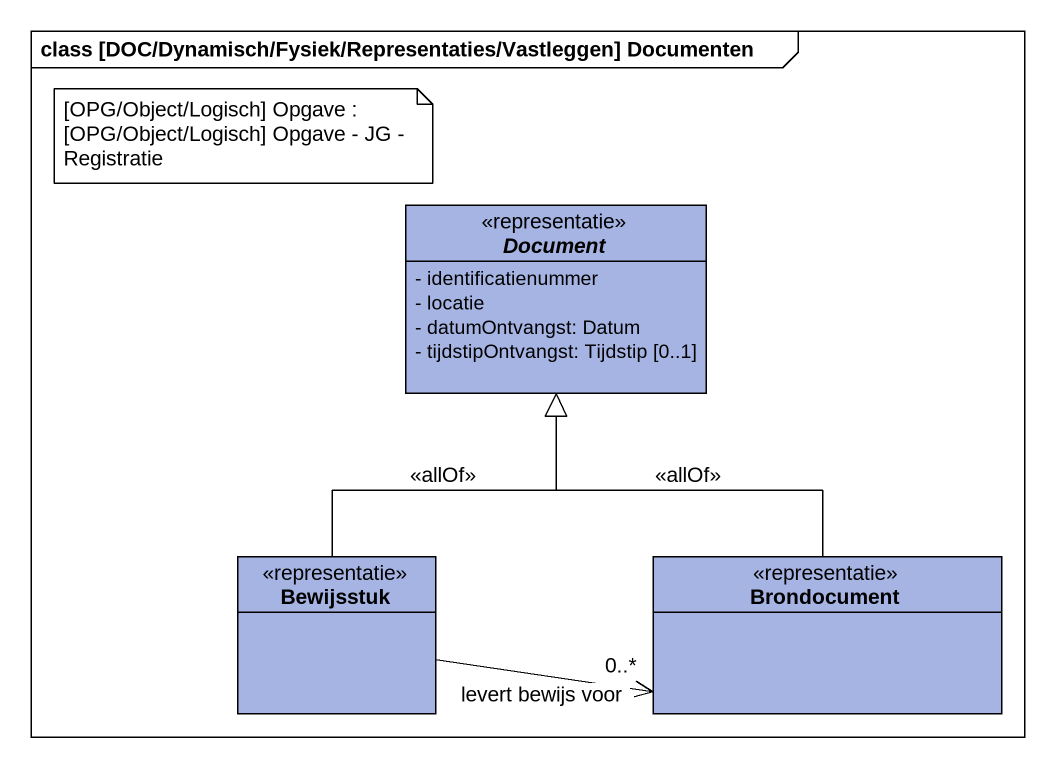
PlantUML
@startuml
mainframe class [DOC/Dynamisch/Fysiek/Representaties/Vastleggen] Documenten
hide circle
hide empty members
skinparam classAttributeIconSize 0
abstract class Document <<representatie>> #A6B4E4 {
  - identificatienummer
  - locatie
  - datumOntvangst: Datum
  - tijdstipOntvangst: Tijdstip [0..1]
}
class Bewijsstuk <<representatie>> #A6B4E4
class Brondocument <<representatie>> #A6B4E4
Bewijsstuk -up-|> Document : <<allOf>>
Bewijsstuk -right-> "0..*" Brondocument : levert bewijs voor
Brondocument -up-|> Document : <<allOf>>
note as N1
  [OPG/Object/Logisch] Opgave : [OPG/Object/Logisch] Opgave - JG - Registratie
end note
@enduml
